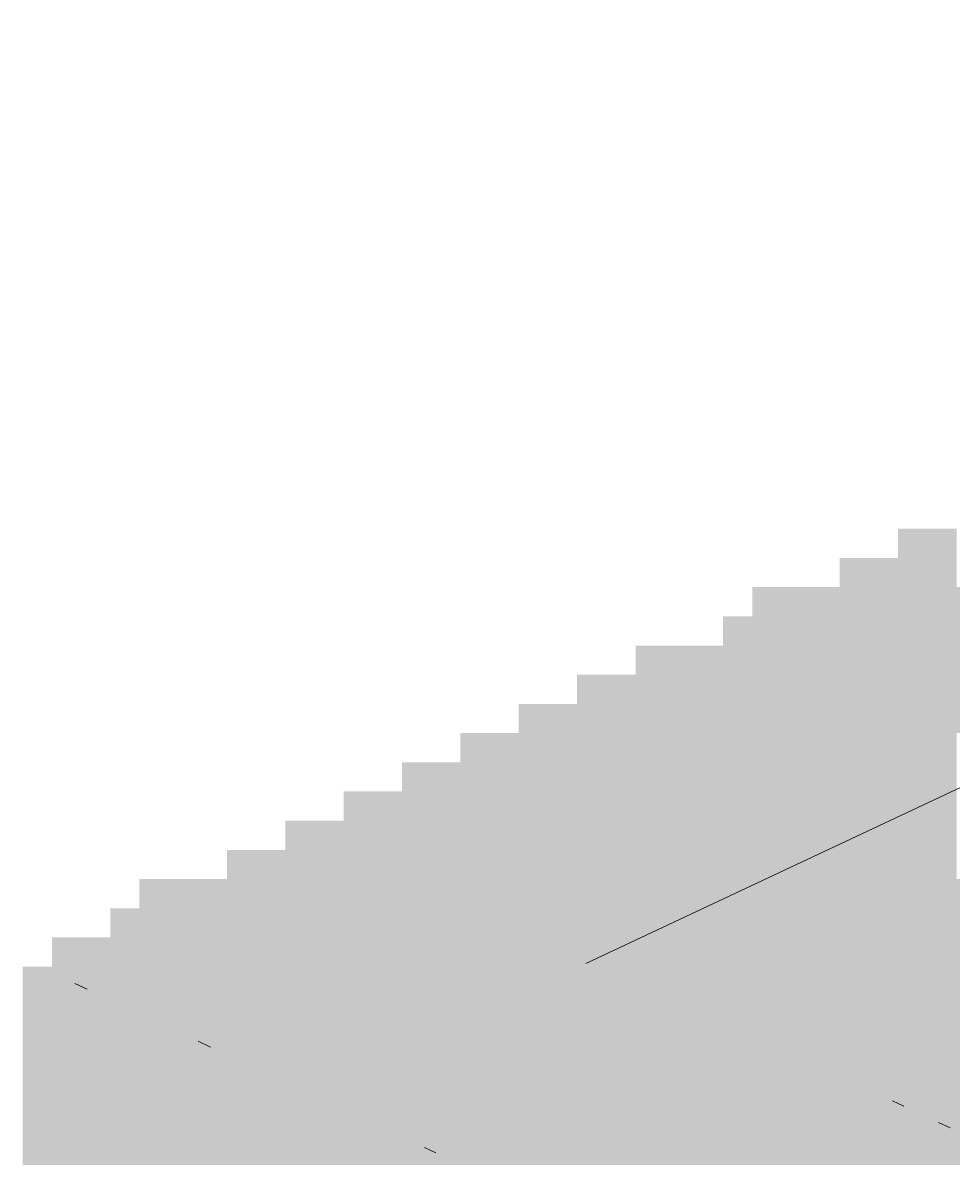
# Paper-space layout '03 3D Building and Roof' of a CAD drawing. Header units: millimetres. Extents: x 5 to 415, y 5 to 292.
# Drawn here: x 224.193 to 227.266, y 76.583 to 80.333 of the extents above; entities that cross this region are included whole.
import ezdxf

# ---------------------------------------------------------------- set-up
doc = ezdxf.new("R2010")
doc.units = ezdxf.units.MM
doc.layers.add('EXISTING', color=7, linetype='Continuous')
doc.layers.add('IMAGES', color=7, linetype='Continuous')

# ---------------------------------------------------------------- blocks, each defined once
blk = doc.blocks.new('SHEET_03')
at = {"layer": 'EXISTING', "color": 250, "lineweight": 9}
for p, q in [((226.0519, 77.2264), (265.0701, 95.5444)), ((224.3645, 77.1607), (224.4053, 77.1416)), ((224.7718, 76.9696), (224.8125, 76.9504)), ((227.1028, 76.7547), (227.0647, 76.7726)), ((227.255, 76.6832), (227.217, 76.7011)), ((225.519, 76.6188), (225.557, 76.6009))]:
    blk.add_line(p, q, dxfattribs=at)
at = {"layer": 'IMAGES', "color": 7}
for points in [[(227.0836, 78.5655), (227.18, 78.5655), (227.0836, 78.6619), (227.18, 78.6619)], [(227.18, 78.5655), (227.2764, 78.5655), (227.18, 78.6619), (227.2764, 78.6619)], [(226.8909, 78.4691), (226.9873, 78.4691), (226.8909, 78.5655), (226.9873, 78.5655)], [(226.9873, 78.4691), (227.0836, 78.4691), (226.9873, 78.5655), (227.0836, 78.5655)], [(227.0836, 78.4691), (227.18, 78.4691), (227.0836, 78.5655), (227.18, 78.5655)], [(227.18, 78.4691), (227.2764, 78.4691), (227.18, 78.5655), (227.2764, 78.5655)], [(226.6018, 78.3727), (226.6982, 78.3727), (226.6018, 78.4691), (226.6982, 78.4691)], [(226.6982, 78.3727), (226.7945, 78.3727), (226.6982, 78.4691), (226.7945, 78.4691)], [(226.7945, 78.3727), (226.8909, 78.3727), (226.7945, 78.4691), (226.8909, 78.4691)], [(226.8909, 78.3727), (227.0836, 78.3727), (226.8909, 78.4691), (227.0836, 78.4691)], [(227.0836, 78.3727), (228.3364, 78.3727), (227.0836, 78.4691), (228.3364, 78.4691)], [(226.5055, 78.2763), (226.6018, 78.2763), (226.5055, 78.3727), (226.6018, 78.3727)], [(226.6018, 78.2763), (226.6982, 78.2763), (226.6018, 78.3727), (226.6982, 78.3727)], [(226.6982, 78.2763), (226.7945, 78.2763), (226.6982, 78.3727), (226.7945, 78.3727)], [(226.7945, 78.2763), (228.0473, 78.2763), (226.7945, 78.3727), (228.0473, 78.3727)], [(226.2164, 78.1799), (226.3127, 78.1799), (226.2164, 78.2763), (226.3127, 78.2763)], [(226.3127, 78.1799), (226.5055, 78.1799), (226.3127, 78.2763), (226.5055, 78.2763)], [(226.5055, 78.1799), (226.6018, 78.1799), (226.5055, 78.2763), (226.6018, 78.2763)], [(226.6018, 78.1799), (226.6982, 78.1799), (226.6018, 78.2763), (226.6982, 78.2763)], [(226.6982, 78.1799), (227.8545, 78.1799), (226.6982, 78.2763), (227.8545, 78.2763)], [(226.0236, 78.0835), (226.12, 78.0835), (226.0236, 78.1799), (226.12, 78.1799)], [(226.12, 78.0835), (226.2164, 78.0835), (226.12, 78.1799), (226.2164, 78.1799)], [(226.2164, 78.0835), (226.3127, 78.0835), (226.2164, 78.1799), (226.3127, 78.1799)], [(226.3127, 78.0835), (226.5055, 78.0835), (226.3127, 78.1799), (226.5055, 78.1799)], [(226.5055, 78.0835), (227.5655, 78.0835), (226.5055, 78.1799), (227.5655, 78.1799)], [(225.8309, 77.9871), (225.9273, 77.9871), (225.8309, 78.0835), (225.9273, 78.0835)], [(225.9273, 77.9871), (226.0236, 77.9871), (225.9273, 78.0835), (226.0236, 78.0835)], [(226.0236, 77.9871), (226.12, 77.9871), (226.0236, 78.0835), (226.12, 78.0835)], [(226.12, 77.9871), (226.2164, 77.9871), (226.12, 78.0835), (226.2164, 78.0835)], [(226.2164, 77.9871), (226.3127, 77.9871), (226.2164, 78.0835), (226.3127, 78.0835)], [(226.3127, 77.9871), (227.4691, 77.9871), (226.3127, 78.0835), (227.4691, 78.0835)], [(225.6382, 77.8907), (225.7345, 77.8907), (225.6382, 77.9871), (225.7345, 77.9871)], [(225.7345, 77.8907), (225.8309, 77.8907), (225.7345, 77.9871), (225.8309, 77.9871)], [(225.8309, 77.8907), (226.0236, 77.8907), (225.8309, 77.9871), (226.0236, 77.9871)], [(226.0236, 77.8907), (226.12, 77.8907), (226.0236, 77.9871), (226.12, 77.9871)], [(226.12, 77.8907), (227.2764, 77.8907), (226.12, 77.9871), (227.2764, 77.9871)], [(225.4455, 77.7943), (225.6382, 77.7943), (225.4455, 77.8907), (225.6382, 77.8907)], [(225.6382, 77.7943), (225.7345, 77.7943), (225.6382, 77.8907), (225.7345, 77.8907)], [(225.7345, 77.7943), (225.8309, 77.7943), (225.7345, 77.8907), (225.8309, 77.8907)], [(225.8309, 77.7943), (226.9873, 77.7943), (225.8309, 77.8907), (226.9873, 77.8907)], [(226.9873, 77.7943), (227.0836, 77.7943), (226.9873, 77.8907), (227.0836, 77.8907)], [(227.0836, 77.7943), (227.18, 77.7943), (227.0836, 77.8907), (227.18, 77.8907)], [(227.18, 77.7943), (227.2764, 77.7943), (227.18, 77.8907), (227.2764, 77.8907)], [(225.2527, 77.6979), (225.3491, 77.6979), (225.2527, 77.7943), (225.3491, 77.7943)], [(225.3491, 77.6979), (225.4455, 77.6979), (225.3491, 77.7943), (225.4455, 77.7943)], [(225.4455, 77.6979), (225.5418, 77.6979), (225.4455, 77.7943), (225.5418, 77.7943)], [(225.5418, 77.6979), (225.6382, 77.6979), (225.5418, 77.7943), (225.6382, 77.7943)], [(225.6382, 77.6979), (225.7345, 77.6979), (225.6382, 77.7943), (225.7345, 77.7943)], [(225.7345, 77.6979), (226.8909, 77.6979), (225.7345, 77.7943), (226.8909, 77.7943)], [(226.8909, 77.6979), (226.9873, 77.6979), (226.8909, 77.7943), (226.9873, 77.7943)], [(226.9873, 77.6979), (227.0836, 77.6979), (226.9873, 77.7943), (227.0836, 77.7943)], [(227.0836, 77.6979), (227.18, 77.6979), (227.0836, 77.7943), (227.18, 77.7943)], [(227.18, 77.6979), (227.2764, 77.6979), (227.18, 77.7943), (227.2764, 77.7943)], [(225.06, 77.6015), (225.1564, 77.6015), (225.06, 77.6979), (225.1564, 77.6979)], [(225.1564, 77.6015), (225.4455, 77.6015), (225.1564, 77.6979), (225.4455, 77.6979)], [(225.4455, 77.6015), (225.5418, 77.6015), (225.4455, 77.6979), (225.5418, 77.6979)], [(225.5418, 77.6015), (226.6018, 77.6015), (225.5418, 77.6979), (226.6018, 77.6979)], [(226.6018, 77.6015), (226.7945, 77.6015), (226.6018, 77.6979), (226.7945, 77.6979)], [(226.7945, 77.6015), (226.8909, 77.6015), (226.7945, 77.6979), (226.8909, 77.6979)], [(226.8909, 77.6015), (226.9873, 77.6015), (226.8909, 77.6979), (226.9873, 77.6979)], [(226.9873, 77.6015), (227.0836, 77.6015), (226.9873, 77.6979), (227.0836, 77.6979)], [(227.0836, 77.6015), (227.18, 77.6015), (227.0836, 77.6979), (227.18, 77.6979)], [(227.18, 77.6015), (227.2764, 77.6015), (227.18, 77.6979), (227.2764, 77.6979)], [(224.8673, 77.5051), (224.9636, 77.5051), (224.8673, 77.6015), (224.9636, 77.6015)], [(224.9636, 77.5051), (225.06, 77.5051), (224.9636, 77.6015), (225.06, 77.6015)], [(225.06, 77.5051), (225.1564, 77.5051), (225.06, 77.6015), (225.1564, 77.6015)], [(225.1564, 77.5051), (226.4091, 77.5051), (225.1564, 77.6015), (226.4091, 77.6015)], [(226.4091, 77.5051), (226.5055, 77.5051), (226.4091, 77.6015), (226.5055, 77.6015)], [(226.5055, 77.5051), (226.6018, 77.5051), (226.5055, 77.6015), (226.6018, 77.6015)], [(226.6018, 77.5051), (226.6982, 77.5051), (226.6018, 77.6015), (226.6982, 77.6015)], [(226.6982, 77.5051), (226.7945, 77.5051), (226.6982, 77.6015), (226.7945, 77.6015)], [(226.7945, 77.5051), (226.8909, 77.5051), (226.7945, 77.6015), (226.8909, 77.6015)], [(226.8909, 77.5051), (226.9873, 77.5051), (226.8909, 77.6015), (226.9873, 77.6015)], [(226.9873, 77.5051), (227.0836, 77.5051), (226.9873, 77.6015), (227.0836, 77.6015)], [(227.0836, 77.5051), (227.2764, 77.5051), (227.0836, 77.6015), (227.2764, 77.6015)], [(224.5782, 77.4087), (224.7709, 77.4087), (224.5782, 77.5051), (224.7709, 77.5051)], [(224.7709, 77.4087), (225.06, 77.4087), (224.7709, 77.5051), (225.06, 77.5051)], [(225.06, 77.4087), (226.2164, 77.4087), (225.06, 77.5051), (226.2164, 77.5051)], [(226.2164, 77.4087), (226.3127, 77.4087), (226.2164, 77.5051), (226.3127, 77.5051)], [(226.3127, 77.4087), (226.4091, 77.4087), (226.3127, 77.5051), (226.4091, 77.5051)], [(226.4091, 77.4087), (226.5055, 77.4087), (226.4091, 77.5051), (226.5055, 77.5051)], [(226.5055, 77.4087), (226.6982, 77.4087), (226.5055, 77.5051), (226.6982, 77.5051)], [(226.6982, 77.4087), (226.7945, 77.4087), (226.6982, 77.5051), (226.7945, 77.5051)], [(226.7945, 77.4087), (226.8909, 77.4087), (226.7945, 77.5051), (226.8909, 77.5051)], [(226.8909, 77.4087), (227.0836, 77.4087), (226.8909, 77.5051), (227.0836, 77.5051)], [(227.0836, 77.4087), (229.0109, 77.4087), (227.0836, 77.5051), (229.0109, 77.5051)], [(224.4818, 77.3123), (224.5782, 77.3123), (224.4818, 77.4087), (224.5782, 77.4087)], [(224.5782, 77.3123), (224.6745, 77.3123), (224.5782, 77.4087), (224.6745, 77.4087)], [(224.6745, 77.3123), (224.7709, 77.3123), (224.6745, 77.4087), (224.7709, 77.4087)], [(224.7709, 77.3123), (226.0236, 77.3123), (224.7709, 77.4087), (226.0236, 77.4087)], [(226.0236, 77.3123), (226.2164, 77.3123), (226.0236, 77.4087), (226.2164, 77.4087)], [(226.2164, 77.3123), (226.3127, 77.3123), (226.2164, 77.4087), (226.3127, 77.4087)], [(226.3127, 77.3123), (226.4091, 77.3123), (226.3127, 77.4087), (226.4091, 77.4087)], [(226.4091, 77.3123), (226.5055, 77.3123), (226.4091, 77.4087), (226.5055, 77.4087)], [(226.5055, 77.3123), (226.6018, 77.3123), (226.5055, 77.4087), (226.6018, 77.4087)], [(226.6018, 77.3123), (226.6982, 77.3123), (226.6018, 77.4087), (226.6982, 77.4087)], [(226.6982, 77.3123), (226.7945, 77.3123), (226.6982, 77.4087), (226.7945, 77.4087)], [(226.7945, 77.3123), (228.7218, 77.3123), (226.7945, 77.4087), (228.7218, 77.4087)], [(224.2891, 77.2159), (224.3855, 77.2159), (224.2891, 77.3123), (224.3855, 77.3123)], [(224.3855, 77.1195), (224.4818, 77.1195), (224.3855, 77.3123), (224.4818, 77.3123)], [(224.4818, 77.2159), (224.6745, 77.2159), (224.4818, 77.3123), (224.6745, 77.3123)], [(224.6745, 77.2159), (225.8309, 77.2159), (224.6745, 77.3123), (225.8309, 77.3123)], [(225.8309, 77.2159), (226.0236, 77.2159), (225.8309, 77.3123), (226.0236, 77.3123)], [(226.0236, 77.2159), (226.12, 77.2159), (226.0236, 77.3123), (226.12, 77.3123)], [(226.12, 77.2159), (226.2164, 77.2159), (226.12, 77.3123), (226.2164, 77.3123)], [(226.2164, 77.2159), (226.3127, 77.2159), (226.2164, 77.3123), (226.3127, 77.3123)], [(226.3127, 77.2159), (226.4091, 77.2159), (226.3127, 77.3123), (226.4091, 77.3123)], [(226.4091, 77.2159), (226.5055, 77.2159), (226.4091, 77.3123), (226.5055, 77.3123)], [(226.5055, 77.2159), (226.6018, 77.2159), (226.5055, 77.3123), (226.6018, 77.3123)], [(226.6018, 77.2159), (228.5291, 77.2159), (226.6018, 77.3123), (228.5291, 77.3123)], [(224.1927, 77.1195), (224.2891, 77.1195), (224.1927, 77.2159), (224.2891, 77.2159)], [(224.2891, 77.1195), (224.3855, 77.1195), (224.2891, 77.2159), (224.3855, 77.2159)], [(224.4818, 77.1195), (224.5782, 77.1195), (224.4818, 77.2159), (224.5782, 77.2159)], [(224.5782, 77.1195), (224.6745, 77.1195), (224.5782, 77.2159), (224.6745, 77.2159)], [(224.6745, 77.1195), (225.7345, 77.1195), (224.6745, 77.2159), (225.7345, 77.2159)], [(225.7345, 77.1195), (225.8309, 77.1195), (225.7345, 77.2159), (225.8309, 77.2159)], [(225.8309, 77.1195), (225.9273, 77.1195), (225.8309, 77.2159), (225.9273, 77.2159)], [(225.9273, 77.1195), (226.12, 77.1195), (225.9273, 77.2159), (226.12, 77.2159)], [(226.12, 77.1195), (226.2164, 77.1195), (226.12, 77.2159), (226.2164, 77.2159)], [(226.2164, 77.1195), (226.3127, 77.1195), (226.2164, 77.2159), (226.3127, 77.2159)], [(226.3127, 77.1195), (226.4091, 77.1195), (226.3127, 77.2159), (226.4091, 77.2159)], [(226.4091, 77.1195), (228.0473, 77.1195), (226.4091, 77.2159), (228.0473, 77.2159)], [(224.1927, 76.9267), (224.2891, 76.9267), (224.1927, 77.1195), (224.2891, 77.1195)], [(224.2891, 77.0231), (224.3855, 77.0231), (224.2891, 77.1195), (224.3855, 77.1195)], [(224.3855, 77.0231), (224.5782, 77.0231), (224.3855, 77.1195), (224.5782, 77.1195)], [(224.5782, 77.0231), (224.6745, 77.0231), (224.5782, 77.1195), (224.6745, 77.1195)], [(224.6745, 77.0231), (224.7709, 77.0231), (224.6745, 77.1195), (224.7709, 77.1195)], [(224.7709, 77.0231), (224.8673, 77.0231), (224.7709, 77.1195), (224.8673, 77.1195)], [(224.8673, 77.0231), (225.7345, 77.0231), (224.8673, 77.1195), (225.7345, 77.1195)], [(225.7345, 77.0231), (225.8309, 77.0231), (225.7345, 77.1195), (225.8309, 77.1195)], [(225.8309, 77.0231), (226.0236, 77.0231), (225.8309, 77.1195), (226.0236, 77.1195)], [(226.0236, 77.0231), (226.12, 77.0231), (226.0236, 77.1195), (226.12, 77.1195)], [(226.12, 77.0231), (226.2164, 77.0231), (226.12, 77.1195), (226.2164, 77.1195)], [(226.2164, 77.0231), (226.3127, 77.0231), (226.2164, 77.1195), (226.3127, 77.1195)], [(226.3127, 77.0231), (226.4091, 77.0231), (226.3127, 77.1195), (226.4091, 77.1195)], [(226.4091, 77.0231), (226.5055, 77.0231), (226.4091, 77.1195), (226.5055, 77.1195)], [(226.5055, 77.0231), (226.6982, 77.0231), (226.5055, 77.1195), (226.6982, 77.1195)], [(226.6982, 77.0231), (226.7945, 77.0231), (226.6982, 77.1195), (226.7945, 77.1195)], [(226.7945, 77.0231), (228.0473, 77.0231), (226.7945, 77.1195), (228.0473, 77.1195)], [(224.2891, 76.9267), (224.4818, 76.9267), (224.2891, 77.0231), (224.4818, 77.0231)], [(224.4818, 76.9267), (224.6745, 76.9267), (224.4818, 77.0231), (224.6745, 77.0231)], [(224.6745, 76.9267), (224.7709, 76.9267), (224.6745, 77.0231), (224.7709, 77.0231)], [(224.7709, 76.9267), (224.8673, 76.9267), (224.7709, 77.0231), (224.8673, 77.0231)], [(224.8673, 76.9267), (225.06, 76.9267), (224.8673, 77.0231), (225.06, 77.0231)], [(225.06, 76.9267), (225.1564, 76.9267), (225.06, 77.0231), (225.1564, 77.0231)], [(225.1564, 76.9267), (225.3491, 76.9267), (225.1564, 77.0231), (225.3491, 77.0231)], [(225.3491, 76.9267), (225.4455, 76.9267), (225.3491, 77.0231), (225.4455, 77.0231)], [(225.4455, 76.9267), (226.4091, 76.9267), (225.4455, 77.0231), (226.4091, 77.0231)], [(226.4091, 76.9267), (226.5055, 76.9267), (226.4091, 77.0231), (226.5055, 77.0231)], [(226.5055, 76.9267), (226.6982, 76.9267), (226.5055, 77.0231), (226.6982, 77.0231)], [(226.6982, 76.9267), (226.7945, 76.9267), (226.6982, 77.0231), (226.7945, 77.0231)], [(226.7945, 76.9267), (227.9509, 76.9267), (226.7945, 77.0231), (227.9509, 77.0231)], [(224.1927, 76.7339), (224.2891, 76.7339), (224.1927, 76.9267), (224.2891, 76.9267)], [(224.2891, 76.8303), (224.6745, 76.8303), (224.2891, 76.9267), (224.6745, 76.9267)], [(224.6745, 76.8303), (224.7709, 76.8303), (224.6745, 76.9267), (224.7709, 76.9267)], [(224.7709, 76.8303), (224.9636, 76.8303), (224.7709, 76.9267), (224.9636, 76.9267)], [(224.9636, 76.8303), (225.06, 76.8303), (224.9636, 76.9267), (225.06, 76.9267)], [(225.06, 76.8303), (225.1564, 76.8303), (225.06, 76.9267), (225.1564, 76.9267)], [(225.1564, 76.8303), (225.2527, 76.8303), (225.1564, 76.9267), (225.2527, 76.9267)], [(225.2527, 76.7339), (225.3491, 76.7339), (225.2527, 76.9267), (225.3491, 76.9267)], [(225.3491, 76.8303), (225.4455, 76.8303), (225.3491, 76.9267), (225.4455, 76.9267)], [(225.4455, 76.8303), (225.5418, 76.8303), (225.4455, 76.9267), (225.5418, 76.9267)], [(225.5418, 76.8303), (226.5055, 76.8303), (225.5418, 76.9267), (226.5055, 76.9267)], [(226.5055, 76.8303), (226.6018, 76.8303), (226.5055, 76.9267), (226.6018, 76.9267)], [(226.6018, 76.8303), (226.6982, 76.8303), (226.6018, 76.9267), (226.6982, 76.9267)], [(226.6982, 76.8303), (226.7945, 76.8303), (226.6982, 76.9267), (226.7945, 76.9267)], [(226.7945, 76.8303), (226.8909, 76.8303), (226.7945, 76.9267), (226.8909, 76.9267)], [(226.8909, 76.8303), (227.0836, 76.8303), (226.8909, 76.9267), (227.0836, 76.9267)], [(227.0836, 76.8303), (227.18, 76.8303), (227.0836, 76.9267), (227.18, 76.9267)], [(227.18, 76.7339), (227.5655, 76.7339), (227.18, 76.9267), (227.5655, 76.9267)], [(224.2891, 76.7339), (224.9636, 76.7339), (224.2891, 76.8303), (224.9636, 76.8303)], [(224.9636, 76.7339), (225.06, 76.7339), (224.9636, 76.8303), (225.06, 76.8303)], [(225.06, 76.7339), (225.1564, 76.7339), (225.06, 76.8303), (225.1564, 76.8303)], [(225.1564, 76.7339), (225.2527, 76.7339), (225.1564, 76.8303), (225.2527, 76.8303)], [(225.3491, 76.7339), (225.4455, 76.7339), (225.3491, 76.8303), (225.4455, 76.8303)], [(225.4455, 76.7339), (225.6382, 76.7339), (225.4455, 76.8303), (225.6382, 76.8303)], [(225.6382, 76.7339), (226.6982, 76.7339), (225.6382, 76.8303), (226.6982, 76.8303)], [(226.6982, 76.7339), (226.7945, 76.7339), (226.6982, 76.8303), (226.7945, 76.8303)], [(226.7945, 76.7339), (226.8909, 76.7339), (226.7945, 76.8303), (226.8909, 76.8303)], [(226.8909, 76.7339), (226.9873, 76.7339), (226.8909, 76.8303), (226.9873, 76.8303)], [(226.9873, 76.7339), (227.0836, 76.7339), (226.9873, 76.8303), (227.0836, 76.8303)], [(227.0836, 76.7339), (227.18, 76.7339), (227.0836, 76.8303), (227.18, 76.8303)], [(224.1927, 76.6375), (224.2891, 76.6375), (224.1927, 76.7339), (224.2891, 76.7339)], [(224.2891, 76.6375), (225.2527, 76.6375), (224.2891, 76.7339), (225.2527, 76.7339)], [(225.2527, 76.6375), (225.4455, 76.6375), (225.2527, 76.7339), (225.4455, 76.7339)], [(225.4455, 76.6375), (225.5418, 76.6375), (225.4455, 76.7339), (225.5418, 76.7339)], [(225.5418, 76.6375), (225.6382, 76.6375), (225.5418, 76.7339), (225.6382, 76.7339)], [(225.6382, 76.6375), (225.7345, 76.6375), (225.6382, 76.7339), (225.7345, 76.7339)], [(225.7345, 76.6375), (225.8309, 76.6375), (225.7345, 76.7339), (225.8309, 76.7339)], [(225.8309, 76.6375), (226.8909, 76.6375), (225.8309, 76.7339), (226.8909, 76.7339)], [(226.8909, 76.6375), (226.9873, 76.6375), (226.8909, 76.7339), (226.9873, 76.7339)], [(226.9873, 76.6375), (227.0836, 76.6375), (226.9873, 76.7339), (227.0836, 76.7339)], [(227.0836, 76.6375), (227.18, 76.6375), (227.0836, 76.7339), (227.18, 76.7339)], [(227.18, 76.6375), (227.3727, 76.6375), (227.18, 76.7339), (227.3727, 76.7339)], [(224.1927, 76.4446), (224.2891, 76.4446), (224.1927, 76.6375), (224.2891, 76.6375)], [(224.2891, 76.5411), (225.3491, 76.5411), (224.2891, 76.6375), (225.3491, 76.6375)], [(225.3491, 76.5411), (225.5418, 76.5411), (225.3491, 76.6375), (225.5418, 76.6375)], [(225.5418, 76.5411), (225.6382, 76.5411), (225.5418, 76.6375), (225.6382, 76.6375)], [(225.6382, 76.5411), (225.7345, 76.5411), (225.6382, 76.6375), (225.7345, 76.6375)], [(225.7345, 76.5411), (225.8309, 76.5411), (225.7345, 76.6375), (225.8309, 76.6375)], [(225.8309, 76.5411), (225.9273, 76.5411), (225.8309, 76.6375), (225.9273, 76.6375)], [(225.9273, 76.5411), (227.0836, 76.5411), (225.9273, 76.6375), (227.0836, 76.6375)], [(227.0836, 76.5411), (227.18, 76.5411), (227.0836, 76.6375), (227.18, 76.6375)], [(227.18, 76.5411), (227.3727, 76.5411), (227.18, 76.6375), (227.3727, 76.6375)]]:
    blk.add_solid(points, dxfattribs=at)

psp = doc.layouts.new('03 3D Building and Roof')

# ---------------------------------------------------------------- block references
psp.add_blockref('SHEET_03', (0, 0))

doc.saveas('drawing.dxf')
